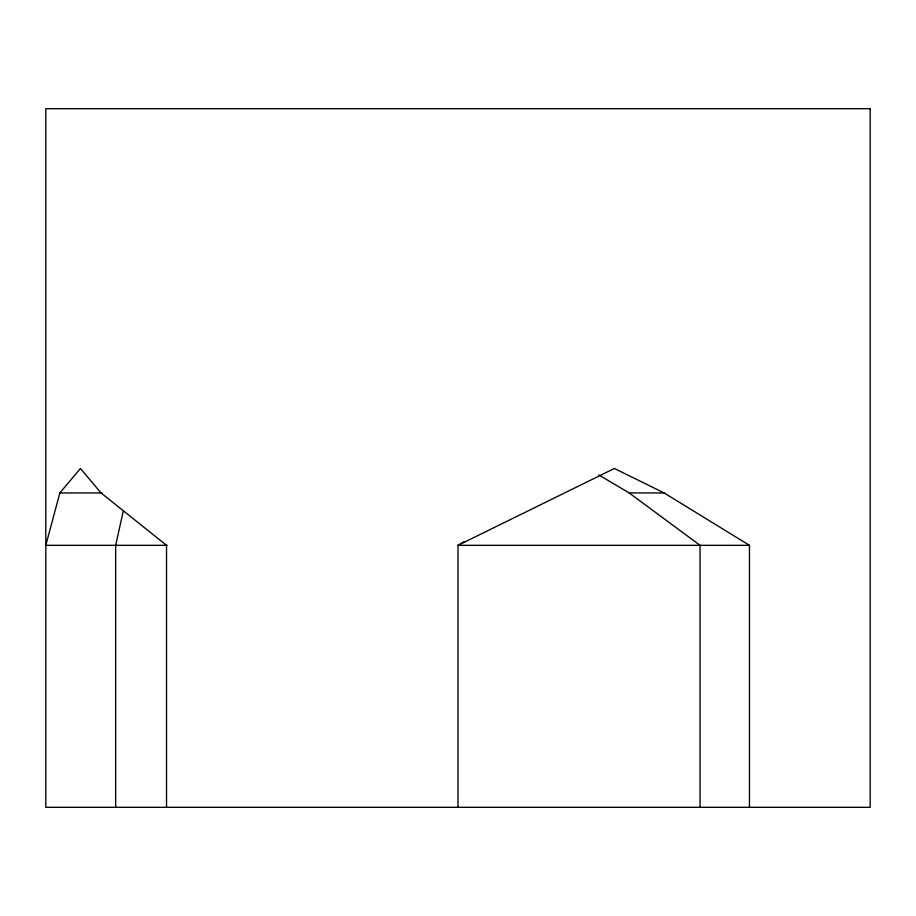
<?xml version="1.0" encoding="UTF-8"?>
<svg xmlns="http://www.w3.org/2000/svg" width="916" height="916" viewBox="0 0 916 916"><rect width="100%" height="100%" fill="white"/><g stroke="black" fill="none" stroke-linecap="round" stroke-linejoin="round"><path stroke-width="1.37" d="M123.339 510.853L115.668 545.329L115.668 807.317M166.529 807.317L166.529 545.329L101.023 492.934L80.436 468.477L59.849 492.934L45.8 545.329L167.113 545.329M464.149 541.688L458 545.329L458 807.317M59.849 492.934L102.019 492.934M598.812 474.957L629.166 492.934L664.1 492.934L749.471 545.329L749.471 807.317M749.471 545.329L458 545.329L614.396 468.477L664.1 492.934M629.166 492.934L700.064 545.329L700.064 807.317M870.2 108.683L45.8 108.683L45.8 807.317L870.2 807.317L870.2 108.683"/></g></svg>
